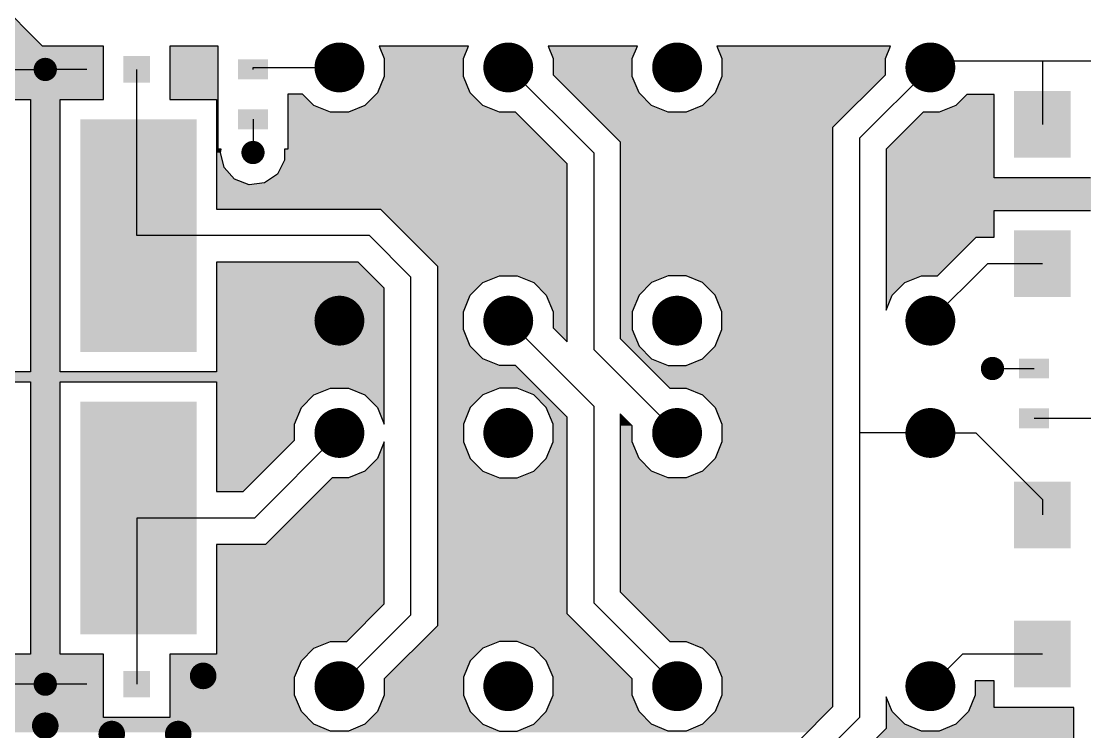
# Model space of a CAD drawing. Extents: x 295 to 953, y 10 to 290.
# Drawn here: x 731.6 to 784.4, y 113.6 to 148.9 of the extents above; entities that cross this region are included whole.
import ezdxf

# ---------------------------------------------------------------- set-up
doc = ezdxf.new("R2010")
doc.units = 0
doc.header["$LTSCALE"] = 5
doc.header["$MEASUREMENT"] = 0
doc.layers.get('0').update_dxf_attribs({"linetype": 'CONTINUOUS', "lineweight": 25})
doc.layers.add('16_COMP_GBR', color=1, linetype='CONTINUOUS')

msp = doc.modelspace()

# ---------------------------------------------------------------- linework, layer by layer
for points, const_width in [([(746.749, 146.562, 1), (747.986, 146.562, 1)], 1.238), ([(755.131, 146.562, 1), (756.368, 146.562, 1)], 1.238), ([(763.513, 146.562, 1), (764.75, 146.562, 1)], 1.238), ([(776.086, 146.562, 1), (777.323, 146.562, 1)], 1.238), ([(732.476, 146.463, 1), (733.054, 146.463, 1)], 0.577), ([(742.789, 142.337, 1), (743.366, 142.337, 1)], 0.577), ([(746.749, 133.989, 1), (747.986, 133.989, 1)], 1.238), ([(755.131, 133.989, 1), (756.368, 133.989, 1)], 1.238), ([(763.513, 133.989, 1), (764.75, 133.989, 1)], 1.238), ([(776.086, 133.989, 1), (777.323, 133.989, 1)], 1.238), ([(779.501, 131.613, 1), (780.079, 131.613, 1)], 0.577), ([(746.749, 128.412, 1), (747.986, 128.412, 1)], 1.238), ([(755.131, 128.412, 1), (756.368, 128.412, 1)], 1.238), ([(763.513, 128.412, 1), (764.75, 128.412, 1)], 1.238), ([(776.086, 128.412, 1), (777.323, 128.412, 1)], 1.238), ([(740.273, 116.35, 1), (740.933, 116.35, 1)], 0.66), ([(746.749, 115.839, 1), (747.986, 115.839, 1)], 1.238), ([(755.131, 115.839, 1), (756.368, 115.839, 1)], 1.238), ([(763.513, 115.839, 1), (764.75, 115.839, 1)], 1.238), ([(776.086, 115.839, 1), (777.323, 115.839, 1)], 1.238), ([(732.476, 115.938, 1), (733.054, 115.938, 1)], 0.577), ([(732.435, 113.875, 1), (733.095, 113.875, 1)], 0.66), ([(735.735, 113.463, 1), (736.395, 113.463, 1)], 0.66), ([(739.035, 113.463, 1), (739.695, 113.463, 1)], 0.66)]:
    msp.add_lwpolyline(points, format="xyb", close=True, dxfattribs=dict(const_width=const_width))
for points in [[(735.488, 147.123), (735.488, 145.803), (734.168, 147.123), (734.168, 145.803)], [(737.963, 147.123), (737.963, 145.803), (736.643, 147.123), (736.643, 145.803)], [(743.82, 146.958), (743.82, 145.968), (742.335, 146.958), (742.335, 145.968)], [(783.669, 145.389), (783.669, 142.078), (780.861, 145.389), (780.861, 142.078)], [(743.82, 144.483), (743.82, 143.493), (742.335, 144.483), (742.335, 143.493)], [(740.273, 143.988), (740.273, 132.438), (734.498, 143.988), (734.498, 132.438)], [(783.669, 138.474), (783.669, 135.163), (780.861, 138.474), (780.861, 135.163)], [(782.595, 132.108), (782.595, 131.118), (781.11, 132.108), (781.11, 131.118)], [(740.273, 129.963), (740.273, 118.413), (734.498, 129.963), (734.498, 118.413)], [(782.595, 129.633), (782.595, 128.643), (781.11, 129.633), (781.11, 128.643)], [(783.669, 126.001), (783.669, 122.69), (780.861, 126.001), (780.861, 122.69)], [(783.669, 119.086), (783.669, 115.775), (780.861, 119.086), (780.861, 115.775)], [(735.488, 116.598), (735.488, 115.278), (734.168, 116.598), (734.168, 115.278)], [(737.963, 116.598), (737.963, 115.278), (736.643, 116.598), (736.643, 115.278)]]:
    msp.add_solid(points)
at = {"layer": '16_COMP_GBR', "color": 7}
for p, q in [((732.631, 147.618), (728.506, 151.742)), ((735.653, 147.618), (732.631, 147.618)), ((735.653, 144.978), (735.653, 147.618)), ((738.953, 147.618), (738.953, 144.978)), ((741.345, 147.618), (738.953, 147.618)), ((741.345, 142.503), (741.345, 147.618)), ((749.341, 147.618), (749.595, 147.005)), ((753.776, 147.618), (749.341, 147.618)), ((753.522, 147.005), (753.776, 147.618)), ((757.723, 147.618), (757.977, 147.005)), ((762.158, 147.618), (757.723, 147.618)), ((761.904, 147.005), (762.158, 147.618)), ((766.105, 147.618), (766.359, 147.005)), ((774.731, 147.618), (766.105, 147.618)), ((774.477, 147.005), (774.731, 147.618)), ((749.595, 147.005), (749.595, 146.119)), ((753.522, 146.119), (753.522, 147.005)), ((757.977, 147.005), (757.977, 146.2)), ((761.904, 146.119), (761.904, 147.005)), ((766.359, 147.005), (766.359, 146.119)), ((774.477, 146.2), (774.477, 147.005)), ((782.265, 146.875), (776.705, 146.875)), ((776.705, 146.875), (776.705, 146.562)), ((785.565, 146.875), (782.265, 146.875)), ((782.265, 146.875), (782.265, 143.733)), ((730.703, 146.463), (732.765, 146.463)), ((734.828, 146.463), (732.765, 146.463)), ((737.303, 138.213), (737.303, 146.463)), ((743.078, 146.562), (747.368, 146.562)), ((743.078, 146.463), (743.078, 146.562)), ((755.75, 146.562), (759.99, 142.321)), ((776.705, 146.562), (773.19, 143.047)), ((749.595, 146.119), (749.257, 145.299)), ((753.86, 145.299), (753.522, 146.119)), ((757.977, 146.2), (761.31, 142.867)), ((762.242, 145.299), (761.904, 146.119)), ((766.359, 146.119), (766.021, 145.299)), ((771.87, 143.593), (774.477, 146.2)), ((744.81, 145.241), (744.81, 142.503)), ((745.538, 145.241), (744.81, 145.241)), ((746.105, 144.672), (745.538, 145.241)), ((749.257, 145.299), (748.63, 144.672)), ((754.487, 144.672), (753.86, 145.299)), ((762.869, 144.672), (762.242, 145.299)), ((766.021, 145.299), (765.394, 144.672)), ((778.518, 145.225), (777.967, 144.672)), ((779.871, 145.225), (778.518, 145.225)), ((779.871, 141.087), (779.871, 145.225)), ((729.878, 144.978), (732.023, 144.978)), ((732.023, 144.978), (732.023, 131.448)), ((733.508, 144.978), (735.653, 144.978)), ((733.508, 131.448), (733.508, 144.978)), ((738.953, 144.978), (741.263, 144.978)), ((741.263, 144.978), (741.263, 139.533)), ((746.925, 144.334), (746.105, 144.672)), ((748.63, 144.672), (747.811, 144.334)), ((755.307, 144.334), (754.487, 144.672)), ((763.689, 144.334), (762.869, 144.672)), ((765.394, 144.672), (764.575, 144.334)), ((777.967, 144.672), (777.148, 144.334)), ((747.811, 144.334), (746.925, 144.334)), ((756.111, 144.334), (755.307, 144.334)), ((758.67, 141.775), (756.111, 144.334)), ((764.575, 144.334), (763.689, 144.334)), ((776.343, 144.334), (774.51, 142.501)), ((777.148, 144.334), (776.343, 144.334)), ((743.078, 143.988), (743.078, 142.337)), ((771.87, 114.834), (771.87, 143.593)), ((761.31, 142.867), (761.31, 133.099)), ((773.19, 143.047), (773.19, 128.412)), ((741.503, 142.503), (741.345, 142.503)), ((741.462, 142.337), (741.503, 142.503)), ((741.649, 141.587), (741.462, 142.337)), ((744.645, 142.503), (744.645, 141.951)), ((744.81, 142.503), (744.645, 142.503)), ((759.99, 142.321), (759.99, 132.553)), ((774.51, 142.501), (774.51, 134.512)), ((742.16, 141.009), (741.649, 141.587)), ((744.645, 141.951), (744.287, 141.267)), ((758.67, 132.936), (758.67, 141.775)), ((742.883, 140.735), (742.16, 141.009)), ((744.287, 141.267), (743.65, 140.828)), ((784.659, 141.087), (779.871, 141.087)), ((743.65, 140.828), (742.883, 140.735)), ((741.263, 139.533), (749.399, 139.533)), ((749.399, 139.533), (752.235, 136.696)), ((779.871, 139.463), (784.659, 139.463)), ((779.871, 138.138), (779.871, 139.463)), ((737.385, 138.213), (737.303, 138.213)), ((748.853, 138.213), (737.385, 138.213)), ((748.853, 138.213), (750.915, 136.15)), ((777.066, 136.216), (778.986, 138.138)), ((778.986, 138.138), (779.871, 138.138)), ((741.263, 136.892), (741.263, 131.448)), ((748.306, 136.892), (741.263, 136.892)), ((749.595, 135.604), (748.306, 136.892)), ((776.705, 133.989), (779.534, 136.818)), ((782.265, 136.818), (779.534, 136.818)), ((752.235, 136.696), (752.235, 118.84)), ((754.487, 135.878), (755.307, 136.216)), ((755.307, 136.216), (756.193, 136.216)), ((756.193, 136.216), (757.012, 135.878)), ((763.689, 136.216), (762.869, 135.878)), ((764.575, 136.216), (763.689, 136.216)), ((765.394, 135.878), (764.575, 136.216)), ((775.442, 135.878), (776.262, 136.216)), ((776.262, 136.216), (777.066, 136.216)), ((750.915, 119.386), (750.915, 136.15)), ((753.86, 135.251), (754.487, 135.878)), ((757.012, 135.878), (757.639, 135.251)), ((762.869, 135.878), (762.242, 135.251)), ((766.021, 135.251), (765.394, 135.878)), ((774.815, 135.251), (775.442, 135.878)), ((749.595, 128.855), (749.595, 135.604)), ((753.522, 134.432), (753.86, 135.251)), ((757.639, 135.251), (757.977, 134.432)), ((762.242, 135.251), (761.904, 134.432)), ((766.359, 134.432), (766.021, 135.251)), ((774.51, 134.512), (774.815, 135.251)), ((753.522, 133.546), (753.522, 134.432)), ((757.977, 134.432), (757.977, 133.627)), ((761.904, 134.432), (761.904, 133.546)), ((766.359, 133.546), (766.359, 134.432)), ((755.75, 133.989), (759.99, 129.748)), ((757.977, 133.627), (758.67, 132.936)), ((753.86, 132.726), (753.522, 133.546)), ((761.31, 133.099), (763.77, 130.639)), ((761.904, 133.546), (762.242, 132.726)), ((766.021, 132.726), (766.359, 133.546)), ((754.487, 132.099), (753.86, 132.726)), ((764.132, 128.412), (759.99, 132.553)), ((762.242, 132.726), (762.869, 132.099)), ((765.394, 132.099), (766.021, 132.726)), ((755.307, 131.761), (754.487, 132.099)), ((762.869, 132.099), (763.689, 131.761)), ((764.575, 131.761), (765.394, 132.099)), ((756.111, 131.761), (755.307, 131.761)), ((758.67, 129.202), (756.111, 131.761)), ((763.689, 131.761), (764.575, 131.761)), ((779.79, 131.613), (781.853, 131.613)), ((732.023, 131.448), (724.268, 131.448)), ((724.268, 130.953), (732.023, 130.953)), ((732.023, 130.953), (732.023, 117.423)), ((741.263, 131.448), (733.508, 131.448)), ((733.508, 130.953), (741.263, 130.953)), ((733.508, 117.423), (733.508, 130.953)), ((741.263, 130.953), (741.263, 125.508)), ((746.105, 130.301), (746.925, 130.639)), ((746.925, 130.639), (747.811, 130.639)), ((747.811, 130.639), (748.63, 130.301)), ((755.307, 130.639), (754.487, 130.301)), ((756.193, 130.639), (755.307, 130.639)), ((757.012, 130.301), (756.193, 130.639)), ((763.77, 130.639), (764.575, 130.639)), ((764.575, 130.639), (765.394, 130.301)), ((745.478, 129.674), (746.105, 130.301)), ((748.63, 130.301), (749.257, 129.674)), ((754.487, 130.301), (753.86, 129.674)), ((757.639, 129.674), (757.012, 130.301)), ((765.394, 130.301), (766.021, 129.674)), ((745.14, 128.855), (745.478, 129.674)), ((749.257, 129.674), (749.595, 128.855)), ((753.86, 129.674), (753.522, 128.855)), ((757.977, 128.855), (757.639, 129.674)), ((759.99, 129.748), (759.99, 119.98)), ((761.31, 129.365), (761.31, 120.526)), ((761.904, 128.773), (761.31, 129.365)), ((766.021, 129.674), (766.359, 128.855)), ((745.14, 128.05), (745.14, 128.855)), ((753.522, 128.855), (753.522, 127.969)), ((757.977, 127.969), (757.977, 128.855)), ((758.67, 119.434), (758.67, 129.202)), ((766.359, 128.855), (766.359, 127.969)), ((785.153, 129.138), (781.853, 129.138)), ((747.368, 128.412), (743.144, 124.188)), ((761.904, 127.969), (761.904, 128.773)), ((776.705, 128.412), (773.19, 128.412)), ((773.19, 128.412), (773.19, 114.288)), ((776.705, 128.412), (778.965, 128.412)), ((782.265, 125.112), (778.965, 128.412)), ((742.597, 125.508), (745.14, 128.05)), ((749.595, 127.968), (749.257, 127.149)), ((749.595, 119.932), (749.595, 127.968)), ((753.522, 127.969), (753.86, 127.149)), ((757.639, 127.149), (757.977, 127.969)), ((762.242, 127.149), (761.904, 127.969)), ((766.359, 127.969), (766.021, 127.149)), ((749.257, 127.149), (748.63, 126.522)), ((753.86, 127.149), (754.487, 126.522)), ((757.012, 126.522), (757.639, 127.149)), ((762.869, 126.522), (762.242, 127.149)), ((766.021, 127.149), (765.394, 126.522)), ((747.006, 126.184), (743.69, 122.868)), ((747.811, 126.184), (747.006, 126.184)), ((748.63, 126.522), (747.811, 126.184)), ((754.487, 126.522), (755.307, 126.184)), ((755.307, 126.184), (756.193, 126.184)), ((756.193, 126.184), (757.012, 126.522)), ((763.689, 126.184), (762.869, 126.522)), ((764.575, 126.184), (763.689, 126.184)), ((765.394, 126.522), (764.575, 126.184)), ((741.263, 125.508), (742.597, 125.508)), ((782.265, 125.112), (782.265, 124.346)), ((737.385, 124.188), (737.303, 124.188)), ((737.303, 124.188), (737.303, 115.938)), ((743.144, 124.188), (737.385, 124.188)), ((741.263, 122.868), (741.263, 117.423)), ((743.69, 122.868), (741.263, 122.868)), ((761.31, 120.526), (763.77, 118.066)), ((747.729, 118.066), (749.595, 119.932)), ((764.132, 115.839), (759.99, 119.98)), ((747.368, 115.839), (750.915, 119.386)), ((761.904, 116.2), (758.67, 119.434)), ((752.235, 118.84), (749.595, 116.2)), ((746.105, 117.728), (746.925, 118.066)), ((746.925, 118.066), (747.729, 118.066)), ((755.307, 118.066), (754.487, 117.728)), ((756.193, 118.066), (755.307, 118.066)), ((757.012, 117.728), (756.193, 118.066)), ((763.77, 118.066), (764.575, 118.066)), ((764.575, 118.066), (765.394, 117.728)), ((732.023, 117.423), (729.878, 117.423)), ((735.653, 117.423), (733.508, 117.423)), ((735.653, 114.288), (735.653, 117.423)), ((738.953, 117.423), (738.953, 114.288)), ((741.263, 117.423), (738.953, 117.423)), ((745.478, 117.101), (746.105, 117.728)), ((754.487, 117.728), (753.86, 117.101)), ((757.639, 117.101), (757.012, 117.728)), ((765.394, 117.728), (766.021, 117.101)), ((776.705, 115.839), (778.297, 117.431)), ((782.265, 117.431), (778.297, 117.431)), ((745.14, 116.282), (745.478, 117.101)), ((753.86, 117.101), (753.522, 116.282)), ((757.977, 116.282), (757.639, 117.101)), ((766.021, 117.101), (766.359, 116.282)), ((745.14, 115.396), (745.14, 116.282)), ((749.595, 116.2), (749.595, 115.396)), ((753.522, 116.282), (753.522, 115.396)), ((757.977, 115.396), (757.977, 116.282)), ((761.904, 115.396), (761.904, 116.2)), ((766.359, 116.282), (766.359, 115.396)), ((732.765, 115.938), (730.703, 115.938)), ((734.828, 115.938), (732.765, 115.938)), ((778.932, 116.109), (778.932, 115.396)), ((779.871, 116.109), (778.932, 116.109)), ((779.871, 114.784), (779.871, 116.109)), ((745.478, 114.576), (745.14, 115.396)), ((749.595, 115.396), (749.257, 114.576)), ((753.522, 115.396), (753.86, 114.576)), ((757.639, 114.576), (757.977, 115.396)), ((762.242, 114.576), (761.904, 115.396)), ((766.359, 115.396), (766.021, 114.576)), ((774.51, 115.315), (774.51, 113.741)), ((774.815, 114.576), (774.51, 115.315)), ((778.932, 115.396), (778.594, 114.576)), ((746.105, 113.949), (745.478, 114.576)), ((749.257, 114.576), (748.63, 113.949)), ((753.86, 114.576), (754.487, 113.949)), ((757.012, 113.949), (757.639, 114.576)), ((762.869, 113.949), (762.242, 114.576)), ((766.021, 114.576), (765.394, 113.949)), ((770.169, 113.133), (771.87, 114.834)), ((775.442, 113.949), (774.815, 114.576)), ((778.594, 114.576), (777.967, 113.949)), ((783.833, 114.784), (779.871, 114.784)), ((783.833, 110.854), (783.833, 114.784)), ((738.953, 114.288), (735.653, 114.288)), ((770.715, 111.813), (773.19, 114.288)), ((746.925, 113.611), (746.105, 113.949)), ((747.811, 113.611), (746.925, 113.611)), ((748.63, 113.949), (747.811, 113.611)), ((754.487, 113.949), (755.307, 113.611)), ((755.307, 113.611), (756.193, 113.611)), ((756.193, 113.611), (757.012, 113.949)), ((763.689, 113.611), (762.869, 113.949)), ((764.575, 113.611), (763.689, 113.611)), ((765.394, 113.949), (764.575, 113.611)), ((774.51, 113.741), (771.261, 110.493)), ((776.262, 113.611), (775.442, 113.949)), ((777.148, 113.611), (776.262, 113.611)), ((777.967, 113.949), (777.148, 113.611))]:
    msp.add_line(p, q, dxfattribs=at)
for points in [[(725.835, 148.113), (725.835, 151.742), (732.136, 148.113), (728.506, 151.742)], [(729.878, 147.618), (729.878, 148.113), (732.631, 147.618), (732.136, 148.113)], [(729.878, 147.617), (729.878, 147.618), (735.653, 147.617), (732.631, 147.618)], [(729.878, 144.978), (729.878, 147.617), (735.653, 144.978), (735.653, 147.617)], [(738.953, 147.617), (738.953, 147.618), (741.345, 147.617), (738.953, 147.618)], [(738.953, 144.978), (738.953, 147.617), (741.345, 144.978), (741.345, 147.617)], [(749.341, 147.617), (749.341, 147.618), (753.776, 147.617), (749.341, 147.618)], [(749.595, 147.005), (749.341, 147.617), (753.522, 147.005), (753.776, 147.617)], [(757.723, 147.617), (757.723, 147.618), (762.158, 147.617), (757.723, 147.618)], [(757.977, 147.005), (757.723, 147.617), (761.904, 147.005), (762.158, 147.617)], [(766.105, 147.617), (766.105, 147.618), (774.731, 147.617), (766.105, 147.618)], [(766.359, 147.005), (766.105, 147.617), (774.477, 147.005), (774.731, 147.617)], [(749.595, 146.119), (749.595, 147.005), (753.522, 146.119), (753.522, 147.005)], [(757.977, 146.2), (757.977, 147.005), (761.904, 146.2), (761.904, 147.005)], [(766.359, 146.2), (766.359, 147.005), (774.477, 146.2), (774.477, 147.005)], [(749.257, 145.299), (749.595, 146.119), (753.86, 145.299), (753.522, 146.119)], [(758.058, 146.119), (757.977, 146.2), (761.904, 146.119), (761.904, 146.2)], [(758.878, 145.299), (758.058, 146.119), (762.242, 145.299), (761.904, 146.119)], [(766.021, 145.299), (766.359, 146.119), (773.576, 145.299), (774.396, 146.119)], [(766.359, 146.119), (766.359, 146.2), (774.396, 146.119), (774.477, 146.2)], [(744.81, 145.241), (744.81, 145.241), (745.538, 145.241), (744.81, 145.241)], [(744.81, 144.672), (744.81, 145.241), (746.105, 144.672), (745.538, 145.241)], [(748.63, 144.672), (749.257, 145.299), (754.487, 144.672), (753.86, 145.299)], [(759.505, 144.672), (758.878, 145.299), (762.869, 144.672), (762.242, 145.299)], [(765.394, 144.672), (766.021, 145.299), (772.949, 144.672), (773.576, 145.299)], [(777.967, 144.672), (778.518, 145.225), (779.871, 144.672), (779.871, 145.225)], [(778.518, 145.225), (778.518, 145.225), (779.871, 145.225), (778.518, 145.225)], [(732.023, 144.977), (732.023, 144.978), (733.508, 144.977), (735.653, 144.978)], [(732.023, 131.448), (732.023, 144.977), (733.508, 131.448), (733.508, 144.977)], [(741.263, 142.503), (741.263, 144.978), (741.345, 142.503), (741.345, 144.978)], [(744.81, 144.334), (744.81, 144.672), (746.925, 144.334), (746.105, 144.672)], [(747.811, 144.334), (748.63, 144.672), (755.307, 144.334), (754.487, 144.672)], [(759.843, 144.334), (759.505, 144.672), (763.689, 144.334), (762.869, 144.672)], [(764.575, 144.334), (765.394, 144.672), (772.611, 144.334), (772.949, 144.672)], [(777.148, 144.334), (777.967, 144.672), (779.871, 144.334), (779.871, 144.672)], [(744.81, 142.503), (744.81, 144.334), (757.942, 142.503), (756.111, 144.334)], [(744.81, 144.334), (744.81, 144.334), (756.111, 144.334), (755.307, 144.334)], [(760.584, 143.593), (759.843, 144.334), (771.87, 143.593), (772.611, 144.334)], [(759.843, 144.334), (759.843, 144.334), (764.575, 144.334), (763.689, 144.334)], [(774.51, 142.501), (776.343, 144.334), (779.871, 142.501), (779.871, 144.334)], [(761.31, 142.867), (760.584, 143.593), (771.87, 142.867), (771.87, 143.593)], [(761.31, 136.216), (761.31, 142.867), (771.87, 136.216), (771.87, 142.867)], [(741.263, 142.502), (741.263, 142.503), (741.503, 142.502), (741.345, 142.503)], [(741.263, 142.337), (741.263, 142.502), (741.462, 142.337), (741.503, 142.502)], [(741.263, 141.587), (741.263, 142.337), (741.649, 141.587), (741.462, 142.337)], [(744.645, 141.951), (744.645, 142.503), (758.493, 141.951), (757.942, 142.503)], [(774.51, 141.087), (774.51, 142.501), (779.871, 141.087), (779.871, 142.501)], [(741.263, 141.009), (741.263, 141.587), (742.16, 141.009), (741.649, 141.587)], [(744.287, 141.267), (744.553, 141.775), (758.67, 141.267), (758.67, 141.775)], [(744.553, 141.775), (744.645, 141.951), (758.67, 141.775), (758.493, 141.951)], [(741.263, 140.735), (741.263, 141.009), (742.883, 140.735), (742.16, 141.009)], [(743.65, 140.828), (744.287, 141.267), (758.67, 140.828), (758.67, 141.267)], [(774.51, 140.905), (774.51, 141.087), (788.948, 140.905), (788.914, 141.087)], [(741.263, 139.533), (741.263, 140.735), (758.67, 139.533), (758.67, 140.735)], [(742.883, 140.735), (743.65, 140.828), (758.67, 140.735), (758.67, 140.828)], [(774.51, 139.463), (774.51, 140.905), (787.506, 139.463), (788.948, 140.905)], [(752.235, 136.696), (749.399, 139.533), (758.67, 136.696), (758.67, 139.533)], [(774.51, 138.138), (774.51, 139.463), (779.871, 138.138), (779.871, 139.463)], [(774.51, 139.463), (774.51, 139.463), (779.871, 139.463), (784.659, 139.463)], [(774.51, 136.216), (774.51, 138.138), (777.066, 136.216), (778.986, 138.138)], [(774.51, 138.138), (774.51, 138.138), (778.986, 138.138), (779.871, 138.138)], [(741.263, 136.892), (741.263, 136.892), (748.306, 136.892), (741.263, 136.892)], [(741.263, 135.604), (741.263, 136.892), (749.595, 135.604), (748.306, 136.892)], [(752.235, 136.216), (752.235, 136.696), (758.67, 136.216), (758.67, 136.696)], [(752.235, 135.878), (752.235, 136.216), (754.487, 135.878), (755.307, 136.216)], [(752.235, 136.216), (752.235, 136.216), (755.307, 136.216), (756.193, 136.216)], [(757.012, 135.878), (756.193, 136.216), (758.67, 135.878), (758.67, 136.216)], [(761.31, 135.878), (761.31, 136.216), (762.869, 135.878), (763.689, 136.216)], [(761.31, 136.216), (761.31, 136.216), (763.689, 136.216), (764.575, 136.216)], [(765.394, 135.878), (764.575, 136.216), (771.87, 135.878), (771.87, 136.216)], [(774.51, 135.878), (774.51, 136.216), (775.442, 135.878), (776.262, 136.216)], [(774.51, 136.216), (774.51, 136.216), (776.262, 136.216), (777.066, 136.216)], [(752.235, 135.251), (752.235, 135.878), (753.86, 135.251), (754.487, 135.878)], [(757.639, 135.251), (757.012, 135.878), (758.67, 135.251), (758.67, 135.878)], [(761.31, 135.251), (761.31, 135.878), (762.242, 135.251), (762.869, 135.878)], [(766.021, 135.251), (765.394, 135.878), (771.87, 135.251), (771.87, 135.878)], [(774.51, 135.251), (774.51, 135.878), (774.815, 135.251), (775.442, 135.878)], [(741.263, 131.448), (741.263, 135.604), (749.595, 131.448), (749.595, 135.604)], [(752.235, 134.432), (752.235, 135.251), (753.522, 134.432), (753.86, 135.251)], [(757.977, 134.432), (757.639, 135.251), (758.67, 134.432), (758.67, 135.251)], [(761.31, 134.432), (761.31, 135.251), (761.904, 134.432), (762.242, 135.251)], [(766.359, 134.432), (766.021, 135.251), (771.87, 134.432), (771.87, 135.251)], [(774.51, 134.512), (774.51, 135.251), (774.51, 134.512), (774.815, 135.251)], [(752.235, 133.546), (752.235, 134.432), (753.522, 133.546), (753.522, 134.432)], [(757.977, 133.627), (757.977, 134.432), (758.67, 133.627), (758.67, 134.432)], [(761.31, 133.546), (761.31, 134.432), (761.904, 133.546), (761.904, 134.432)], [(766.359, 133.546), (766.359, 134.432), (771.87, 133.546), (771.87, 134.432)], [(758.67, 132.936), (757.977, 133.627), (758.67, 132.936), (758.67, 133.627)], [(752.235, 132.726), (752.235, 133.546), (753.86, 132.726), (753.522, 133.546)], [(761.31, 133.099), (761.31, 133.546), (762.088, 133.099), (761.904, 133.546)], [(761.683, 132.726), (761.31, 133.099), (762.242, 132.726), (762.088, 133.099)], [(766.021, 132.726), (766.359, 133.546), (771.87, 132.726), (771.87, 133.546)], [(752.235, 132.099), (752.235, 132.726), (754.487, 132.099), (753.86, 132.726)], [(762.31, 132.099), (761.683, 132.726), (762.869, 132.099), (762.242, 132.726)], [(765.394, 132.099), (766.021, 132.726), (771.87, 132.099), (771.87, 132.726)], [(752.235, 131.761), (752.235, 132.099), (755.307, 131.761), (754.487, 132.099)], [(762.648, 131.761), (762.31, 132.099), (763.689, 131.761), (762.869, 132.099)], [(764.575, 131.761), (765.394, 132.099), (771.87, 131.761), (771.87, 132.099)], [(752.235, 131.678), (752.235, 131.761), (756.193, 131.678), (756.111, 131.761)], [(752.235, 131.761), (752.235, 131.761), (756.111, 131.761), (755.307, 131.761)], [(752.235, 130.639), (752.235, 131.678), (757.233, 130.639), (756.193, 131.678)], [(763.77, 130.639), (762.648, 131.761), (771.87, 130.639), (771.87, 131.761)], [(724.02, 130.953), (724.02, 131.448), (749.595, 130.953), (749.595, 131.448)], [(724.02, 130.952), (724.02, 130.953), (724.268, 130.952), (732.023, 130.953)], [(732.023, 130.952), (732.023, 130.953), (733.508, 130.952), (741.263, 130.953)], [(732.023, 117.423), (732.023, 130.952), (733.508, 117.423), (733.508, 130.952)], [(741.263, 130.639), (741.263, 130.953), (749.595, 130.639), (749.595, 130.953)], [(741.263, 130.301), (741.263, 130.639), (746.105, 130.301), (746.925, 130.639)], [(741.263, 130.639), (741.263, 130.639), (746.925, 130.639), (747.811, 130.639)], [(748.63, 130.301), (747.811, 130.639), (749.595, 130.301), (749.595, 130.639)], [(752.235, 130.301), (752.235, 130.639), (754.487, 130.301), (755.307, 130.639)], [(752.235, 130.639), (752.235, 130.639), (755.307, 130.639), (756.193, 130.639)], [(757.012, 130.301), (756.193, 130.639), (757.571, 130.301), (757.233, 130.639)], [(765.394, 130.301), (764.575, 130.639), (771.87, 130.301), (771.87, 130.639)], [(741.263, 129.674), (741.263, 130.301), (745.478, 129.674), (746.105, 130.301)], [(749.257, 129.674), (748.63, 130.301), (749.595, 129.674), (749.595, 130.301)], [(752.235, 129.674), (752.235, 130.301), (753.86, 129.674), (754.487, 130.301)], [(757.639, 129.674), (757.012, 130.301), (758.198, 129.674), (757.571, 130.301)], [(766.021, 129.674), (765.394, 130.301), (771.87, 129.674), (771.87, 130.301)], [(741.263, 128.855), (741.263, 129.674), (745.14, 128.855), (745.478, 129.674)], [(749.595, 128.856), (749.257, 129.674), (749.595, 128.856), (749.595, 129.674)], [(752.235, 128.855), (752.235, 129.674), (753.522, 128.855), (753.86, 129.674)], [(757.834, 129.202), (757.639, 129.674), (758.67, 129.202), (758.198, 129.674)], [(761.31, 128.773), (761.31, 129.365), (761.904, 128.773), (761.31, 129.365)], [(766.359, 128.855), (766.021, 129.674), (771.87, 128.855), (771.87, 129.674)], [(741.263, 128.05), (741.263, 128.855), (745.14, 128.05), (745.14, 128.855)], [(752.235, 127.969), (752.235, 128.855), (753.522, 127.969), (753.522, 128.855)], [(757.977, 128.855), (757.834, 129.202), (758.67, 128.855), (758.67, 129.202)], [(757.977, 127.969), (757.977, 128.855), (758.67, 127.969), (758.67, 128.855)], [(766.359, 127.969), (766.359, 128.855), (771.87, 127.969), (771.87, 128.855)], [(761.31, 127.969), (761.31, 128.773), (761.904, 127.969), (761.904, 128.773)], [(741.263, 125.508), (741.263, 128.05), (742.597, 125.508), (745.14, 128.05)], [(749.257, 127.149), (749.595, 127.967), (749.595, 127.149), (749.595, 127.967)], [(752.235, 127.149), (752.235, 127.969), (753.86, 127.149), (753.522, 127.969)], [(757.639, 127.149), (757.977, 127.969), (758.67, 127.149), (758.67, 127.969)], [(761.31, 127.149), (761.31, 127.969), (762.242, 127.149), (761.904, 127.969)], [(766.021, 127.149), (766.359, 127.969), (771.87, 127.149), (771.87, 127.969)], [(748.63, 126.522), (749.257, 127.149), (749.595, 126.522), (749.595, 127.149)], [(752.235, 126.522), (752.235, 127.149), (754.487, 126.522), (753.86, 127.149)], [(757.012, 126.522), (757.639, 127.149), (758.67, 126.522), (758.67, 127.149)], [(761.31, 126.522), (761.31, 127.149), (762.869, 126.522), (762.242, 127.149)], [(765.394, 126.522), (766.021, 127.149), (771.87, 126.522), (771.87, 127.149)], [(743.69, 122.868), (747.006, 126.184), (749.595, 122.868), (749.595, 126.184)], [(747.811, 126.184), (748.63, 126.522), (749.595, 126.184), (749.595, 126.522)], [(752.235, 126.184), (752.235, 126.522), (755.307, 126.184), (754.487, 126.522)], [(752.235, 119.434), (752.235, 126.184), (758.67, 119.434), (758.67, 126.184)], [(752.235, 126.184), (752.235, 126.184), (756.193, 126.184), (755.307, 126.184)], [(756.193, 126.184), (757.012, 126.522), (758.67, 126.184), (758.67, 126.522)], [(761.31, 126.184), (761.31, 126.522), (763.689, 126.184), (762.869, 126.522)], [(761.31, 120.526), (761.31, 126.184), (771.87, 120.526), (771.87, 126.184)], [(764.575, 126.184), (765.394, 126.522), (771.87, 126.184), (771.87, 126.522)], [(741.263, 119.932), (741.263, 122.868), (749.595, 119.932), (749.595, 122.868)], [(763.77, 118.066), (761.31, 120.526), (771.87, 118.066), (771.87, 120.526)], [(741.263, 118.066), (741.263, 119.932), (747.729, 118.066), (749.595, 119.932)], [(752.235, 118.84), (752.235, 119.434), (759.264, 118.84), (758.67, 119.434)], [(751.461, 118.066), (752.235, 118.84), (760.038, 118.066), (759.264, 118.84)], [(741.263, 117.728), (741.263, 118.066), (746.105, 117.728), (746.925, 118.066)], [(741.263, 118.066), (741.263, 118.066), (746.925, 118.066), (747.729, 118.066)], [(751.123, 117.728), (751.461, 118.066), (754.487, 117.728), (755.307, 118.066)], [(751.461, 118.066), (751.461, 118.066), (755.307, 118.066), (756.193, 118.066)], [(757.012, 117.728), (756.193, 118.066), (760.376, 117.728), (760.038, 118.066)], [(765.394, 117.728), (764.575, 118.066), (771.87, 117.728), (771.87, 118.066)], [(729.878, 117.422), (729.878, 117.423), (735.653, 117.422), (733.508, 117.423)], [(729.878, 114.288), (729.878, 117.422), (735.653, 114.288), (735.653, 117.422)], [(738.953, 117.101), (738.953, 117.423), (745.478, 117.101), (745.8, 117.423)], [(741.263, 117.423), (741.263, 117.728), (745.8, 117.423), (746.105, 117.728)], [(750.496, 117.101), (751.123, 117.728), (753.86, 117.101), (754.487, 117.728)], [(757.639, 117.101), (757.012, 117.728), (761.003, 117.101), (760.376, 117.728)], [(766.021, 117.101), (765.394, 117.728), (771.87, 117.101), (771.87, 117.728)], [(738.953, 116.282), (738.953, 117.101), (745.14, 116.282), (745.478, 117.101)], [(749.678, 116.282), (750.496, 117.101), (753.522, 116.282), (753.86, 117.101)], [(757.977, 116.282), (757.639, 117.101), (761.822, 116.282), (761.003, 117.101)], [(766.359, 116.282), (766.021, 117.101), (771.87, 116.282), (771.87, 117.101)], [(738.953, 115.396), (738.953, 116.282), (745.14, 115.396), (745.14, 116.282)], [(749.595, 116.2), (749.678, 116.282), (753.522, 116.2), (753.522, 116.282)], [(749.595, 115.396), (749.595, 116.2), (753.522, 115.396), (753.522, 116.2)], [(757.977, 116.2), (757.977, 116.282), (761.904, 116.2), (761.822, 116.282)], [(757.977, 115.396), (757.977, 116.2), (761.904, 115.396), (761.904, 116.2)], [(766.359, 115.396), (766.359, 116.282), (771.87, 115.396), (771.87, 116.282)], [(778.932, 115.396), (778.932, 116.109), (779.871, 115.396), (779.871, 116.109)], [(778.932, 116.109), (778.932, 116.109), (779.871, 116.109), (778.932, 116.109)], [(738.953, 114.576), (738.953, 115.396), (745.478, 114.576), (745.14, 115.396)], [(749.257, 114.576), (749.595, 115.396), (753.86, 114.576), (753.522, 115.396)], [(757.639, 114.576), (757.977, 115.396), (762.242, 114.576), (761.904, 115.396)], [(766.127, 114.834), (766.359, 115.396), (771.87, 114.834), (771.87, 115.396)], [(774.51, 114.576), (774.51, 115.315), (774.815, 114.576), (774.51, 115.315)], [(778.68, 114.784), (778.932, 115.396), (779.871, 114.784), (779.871, 115.396)], [(738.953, 114.288), (738.953, 114.576), (745.767, 114.288), (745.478, 114.576)], [(748.63, 113.949), (749.257, 114.576), (754.487, 113.949), (753.86, 114.576)], [(757.012, 113.949), (757.639, 114.576), (762.869, 113.949), (762.242, 114.576)], [(765.394, 113.949), (766.021, 114.576), (770.986, 113.949), (771.613, 114.576)], [(766.021, 114.576), (766.127, 114.834), (771.613, 114.576), (771.87, 114.834)], [(774.51, 113.949), (774.51, 114.576), (775.442, 113.949), (774.815, 114.576)], [(777.967, 113.949), (778.594, 114.576), (783.833, 113.949), (783.833, 114.576)], [(778.594, 114.576), (778.68, 114.784), (783.833, 114.576), (783.833, 114.784)], [(778.68, 114.784), (778.68, 114.784), (783.833, 114.784), (779.871, 114.784)], [(724.494, 114.043), (723.904, 114.288), (746.011, 114.043), (745.767, 114.288)], [(724.588, 113.949), (724.494, 114.043), (746.105, 113.949), (746.011, 114.043)], [(724.926, 113.611), (724.588, 113.949), (746.925, 113.611), (746.105, 113.949)], [(724.992, 113.545), (724.926, 113.611), (770.581, 113.545), (770.647, 113.611)], [(747.811, 113.611), (748.63, 113.949), (755.307, 113.611), (754.487, 113.949)], [(756.193, 113.611), (757.012, 113.949), (763.689, 113.611), (762.869, 113.949)], [(764.575, 113.611), (765.394, 113.949), (770.647, 113.611), (770.986, 113.949)], [(771.623, 110.854), (774.38, 113.611), (783.833, 110.854), (783.833, 113.611)], [(774.38, 113.611), (774.51, 113.741), (776.262, 113.611), (775.946, 113.741)], [(774.51, 113.741), (774.51, 113.949), (775.946, 113.741), (775.442, 113.949)], [(777.148, 113.611), (777.967, 113.949), (783.833, 113.611), (783.833, 113.949)]]:
    msp.add_solid(points, dxfattribs=at)

doc.saveas('drawing.dxf')
